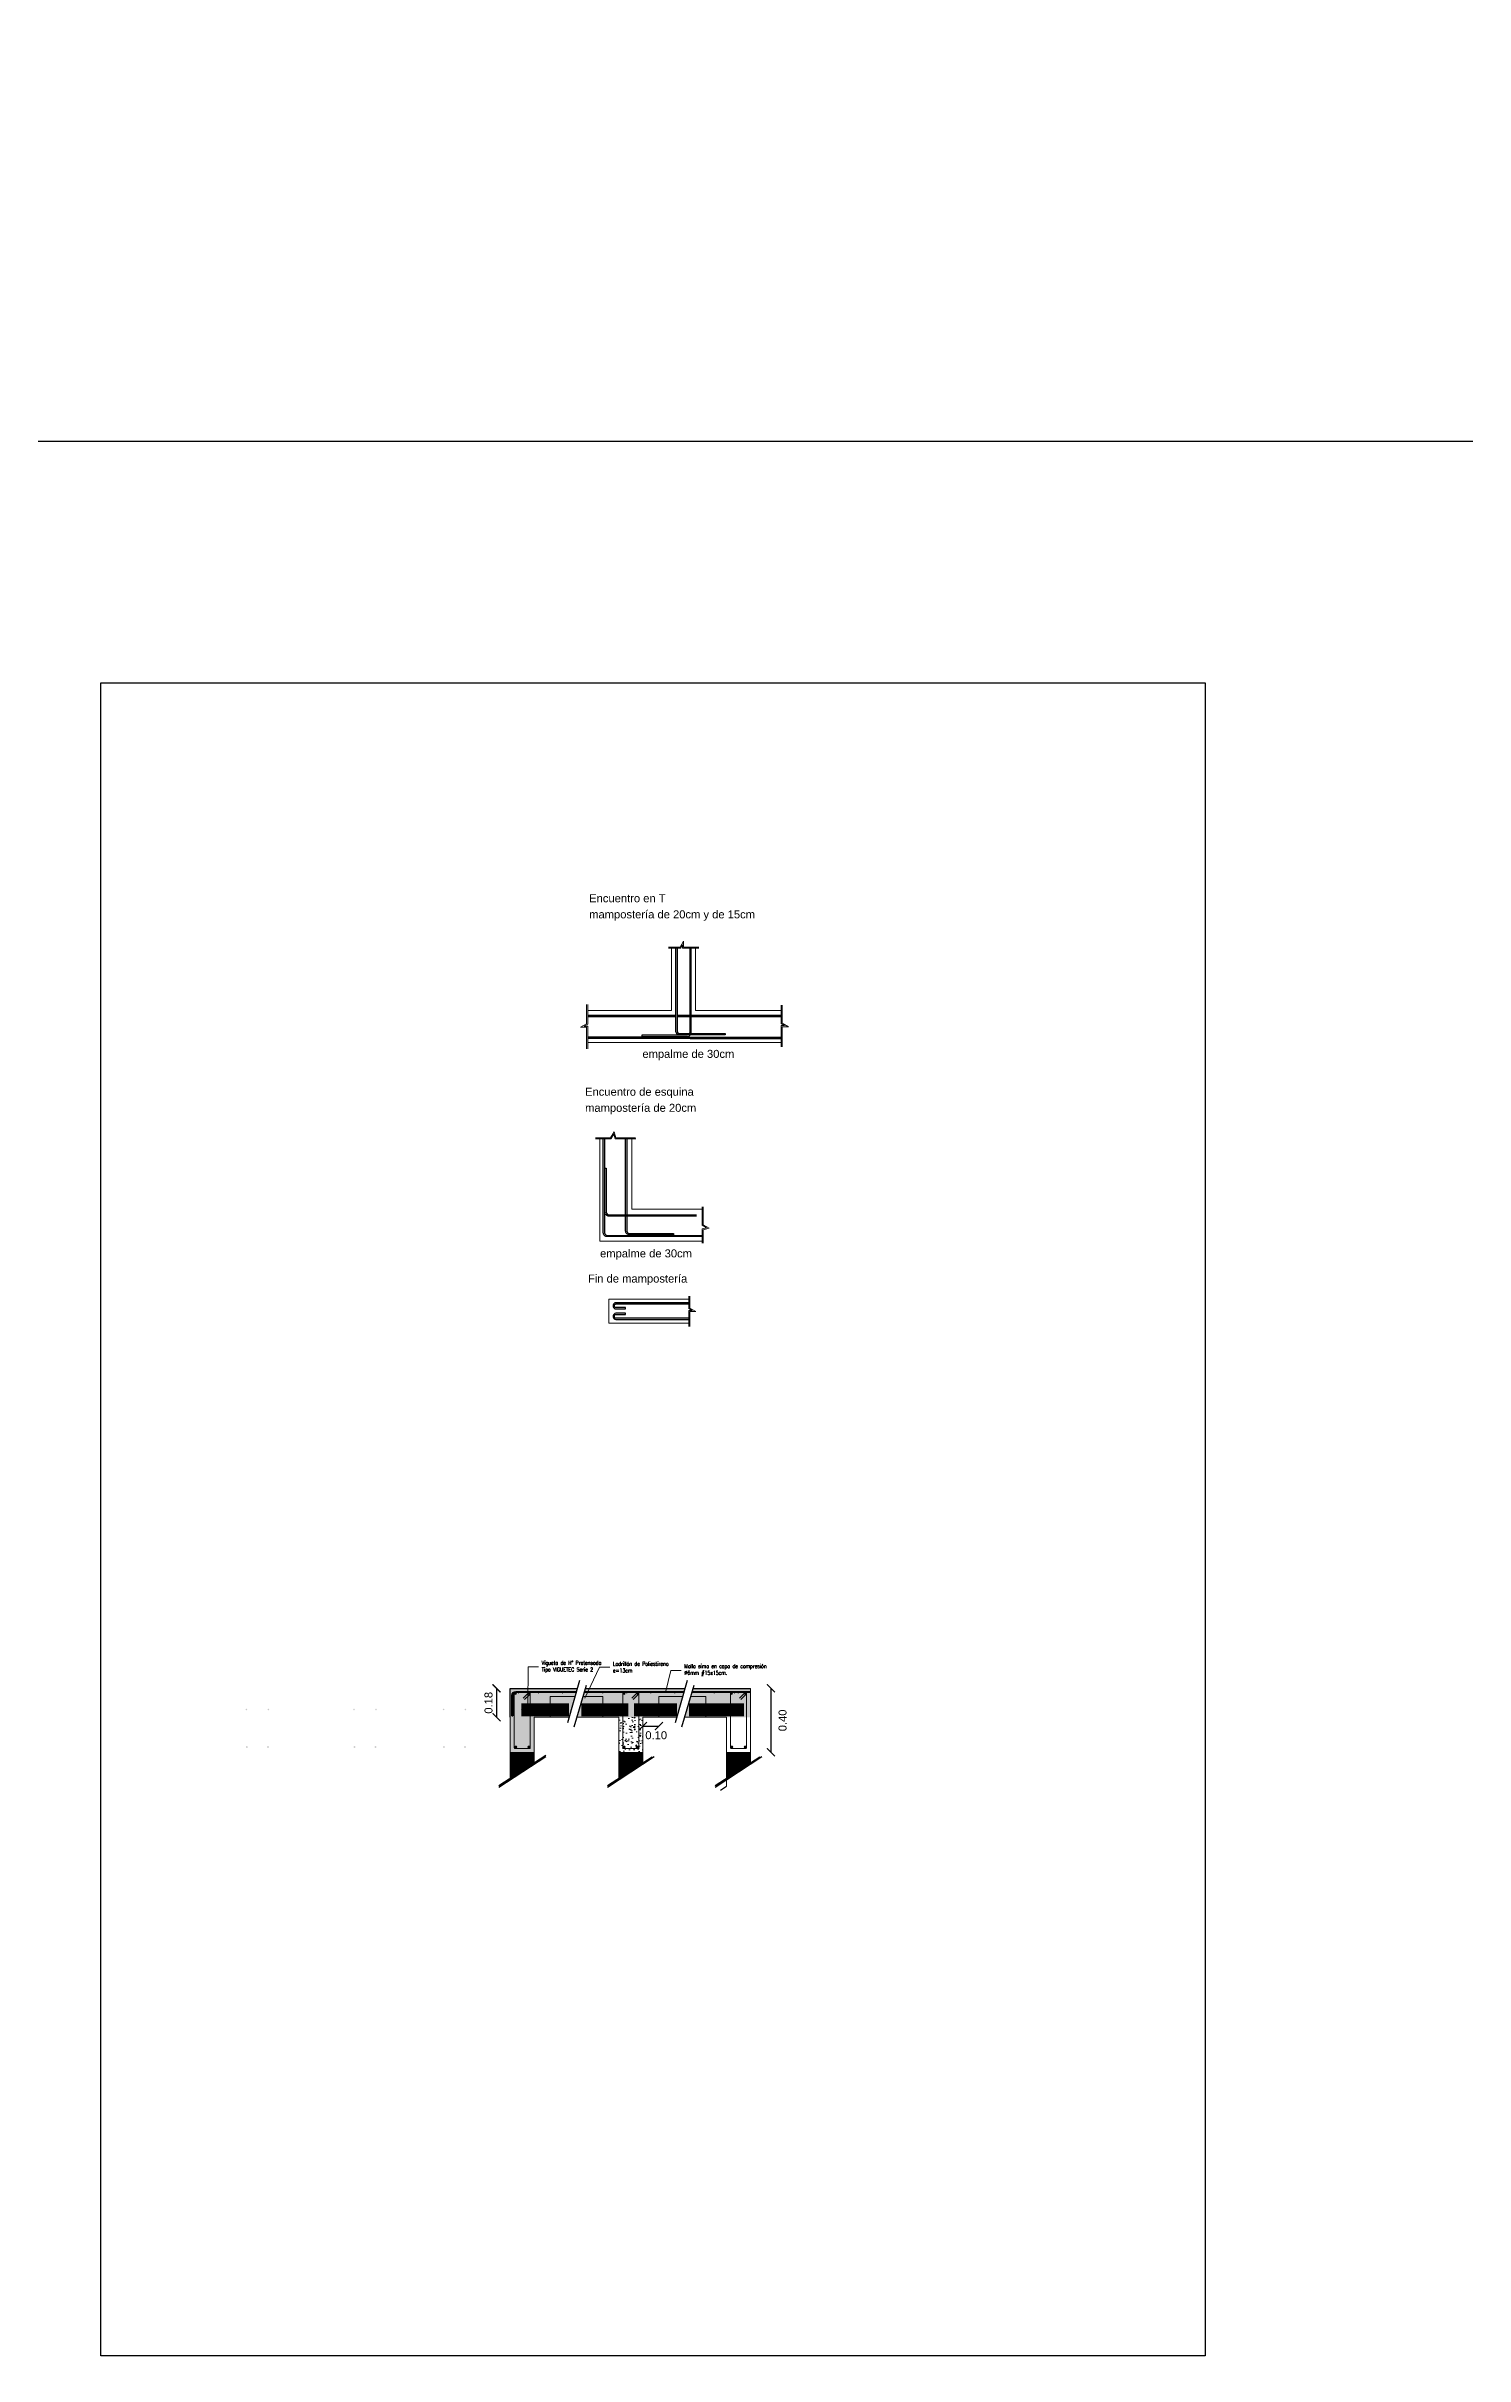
# Model space of a CAD drawing. Header units: millimetres. Extents: x 141 to 456, y -20 to 129.
# Drawn here: x 336.34 to 345.21, y -6.7 to 7.73 of the extents above; entities that cross this region are included whole.
import ezdxf
from ezdxf import colors
from ezdxf.entities.mleader import LeaderData, LeaderLine
from ezdxf.math import Vec2, Vec3

# ---------------------------------------------------------------- set-up
doc = ezdxf.new("R2010")
doc.units = ezdxf.units.MM
doc.header["$LTSCALE"] = 0.1
doc.header["$MEASUREMENT"] = 0
doc.header["$PDMODE"] = 3
doc.header["$PDSIZE"] = 0.1
doc.layers.get('DEFPOINTS').update_dxf_attribs({"color": 1})
for name, color, linetype, lineweight in [('ARM_LONGITUDINAL_Ø10', 10, 'Continuous', 9), ('ARM_LONGITUDINAL_Ø12', 10, 'Continuous', 9), ('ARM_TRANSVERSAL_Ø6', 10, 'Continuous', 9), ('CONT_MURO', 3, 'Continuous', 0), ('referencias', 1, 'Continuous', 5), ('SOMBRA', 1, 'Continuous', 0), ('VIG_CARAS', 4, 'Continuous', 9)]:
    doc.layers.add(name, color=color, linetype=linetype, lineweight=lineweight)
for name, color, linetype in [('armadura', 10, 'Continuous'), ('CONTORNO VIGA', 4, 'Continuous'), ('Cotas', 1, 'Continuous'), ('EJES', 6, 'Continuous'), ('ESTRUCTURAS', 3, 'Continuous'), ('LOSA', 2, 'Continuous')]:
    doc.layers.add(name, color=color, linetype=linetype)
doc.styles.add('Arial20', font='arial.ttf', dxfattribs={"height": 0.2})
doc.styles.add('Arial30', font='arial.ttf', dxfattribs={"width": 0.8, "height": 0.3})
doc.styles.add('COTAS', font='ROMANS.shx', dxfattribs={"width": 0.7})
doc.styles.get("Standard").update_dxf_attribs({"font": 'arial.ttf'})
doc.dimstyles.new('COTA-1-100', dxfattribs={"dimtxt": 0.2, "dimasz": 0.12, "dimexe": 0.012, "dimexo": 0.15, "dimgap": 0.025, "dimtad": 1, "dimzin": 0, "dimdsep": 46, "dimtxsty": 'Arial20', "dimblk1": 'ARCHTICK', "dimblk2": 'ARCHTICK', "dimsah": 1, "dimcen": 0.09, "dimclrd": 256, "dimclre": 256, "dimclrt": 256, "dimazin": 0, "dimtfac": 1, "dimtofl": 0, "dimtmove": 2, "dimatfit": 3, "dimldrblk": 'ARCHTICK', "dimfxl": 1, "dimtolj": 1, "dimtzin": 0, "dimarcsym": 0})

# ---------------------------------------------------------------- blocks, each defined once
blk = doc.blocks.new('1')
at = {"layer": 'ARM_TRANSVERSAL_Ø6'}
for p, q in [((436.284, 23.781), (436.281, 23.769)), ((436.281, 23.769), (436.281, 22.083)), ((436.291, 23.791), (436.284, 23.781)), ((436.301, 23.798), (436.291, 23.791)), ((436.313, 23.801), (436.301, 23.798)), ((436.745, 23.801), (436.313, 23.801)), ((436.727, 23.791), (436.557, 23.621)), ((436.602, 23.576), (436.772, 23.746)), ((436.732, 23.795), (436.727, 23.791)), ((436.737, 23.798), (436.732, 23.795)), ((436.743, 23.8), (436.737, 23.798)), ((436.749, 23.801), (436.743, 23.8)), ((436.756, 23.8), (436.749, 23.801)), ((436.756, 23.8), (436.749, 23.801)), ((436.762, 23.798), (436.756, 23.8)), ((436.762, 23.798), (436.756, 23.8)), ((436.767, 23.795), (436.762, 23.798)), ((436.767, 23.795), (436.762, 23.798)), ((436.772, 23.791), (436.767, 23.795)), ((436.772, 23.791), (436.767, 23.795)), ((436.776, 23.786), (436.772, 23.791)), ((436.776, 23.786), (436.772, 23.791)), ((436.772, 23.746), (436.776, 23.751)), ((436.779, 23.781), (436.776, 23.786)), ((436.779, 23.781), (436.776, 23.786)), ((436.776, 23.751), (436.779, 23.756)), ((436.781, 23.775), (436.779, 23.781)), ((436.781, 23.775), (436.779, 23.781)), ((436.779, 23.756), (436.781, 23.762)), ((436.781, 23.769), (436.781, 23.775)), ((436.781, 23.762), (436.781, 23.769)), ((436.781, 22.083), (436.781, 23.769)), ((436.281, 22.083), (436.284, 22.07)), ((436.284, 22.07), (436.291, 22.06)), ((436.291, 22.06), (436.301, 22.053)), ((436.301, 22.053), (436.313, 22.051)), ((436.313, 22.051), (436.749, 22.051)), ((436.749, 22.051), (436.762, 22.053)), ((436.762, 22.053), (436.772, 22.06)), ((436.772, 22.06), (436.779, 22.07)), ((436.779, 22.07), (436.781, 22.083))]:
    blk.add_line(p, q, dxfattribs=at)
blk = doc.blocks.new('_None')
blk = doc.blocks.new('_ARCHTICK')
at = {"color": 0, "linetype": 'ByBlock', "const_width": 0.15}
blk.add_lwpolyline([(-0.5, -0.5), (0.5, 0.5)], dxfattribs=at)
blk = doc.blocks.new('*D272')
at = {"layer": 'Cotas', "lineweight": -2, "transparency": 16777216}
blk.add_line((340.073, -2.765), (340.173, -2.765), dxfattribs=at)
at = {"layer": 'DEFPOINTS', "color": 0, "transparency": 16777216}
for p in [(340.073, -2.709), (340.173, -2.709), (340.173, -2.765)]:
    blk.add_point(p, dxfattribs=at)
at = {"layer": 'Cotas', "lineweight": -2, "transparency": 16777216, "xscale": 0.05, "yscale": 0.05, "zscale": 0.05, "rotation": 180}
blk.add_blockref('_ARCHTICK', (340.073, -2.765), dxfattribs=at)
at = {"layer": 'Cotas', "lineweight": -2, "transparency": 16777216, "xscale": 0.05, "yscale": 0.05, "zscale": 0.05}
blk.add_blockref('_ARCHTICK', (340.173, -2.765), dxfattribs=at)
at = {"layer": 'Cotas', "color": 2, "transparency": 16777216, "insert": (340.156, -2.822), "char_height": 0.05, "attachment_point": 5}
blk.add_mtext('\\A1;0.10', dxfattribs=at)
blk = doc.blocks.new('*D273')
at = {"layer": 'Cotas', "lineweight": -2, "transparency": 16777216}
blk.add_line((339.158, -2.529), (339.158, -2.709), dxfattribs=at)
at = {"layer": 'DEFPOINTS', "color": 0, "transparency": 16777216}
for p in [(339.244, -2.529), (339.158, -2.709), (339.244, -2.709)]:
    blk.add_point(p, dxfattribs=at)
at = {"layer": 'Cotas', "lineweight": -2, "transparency": 16777216, "xscale": 0.05, "yscale": 0.05, "zscale": 0.05}
for p, rotation in [((339.158, -2.529), 90), ((339.158, -2.709), 270)]:
    blk.add_blockref('_ARCHTICK', p, dxfattribs=dict(at, rotation=rotation))
at = {"layer": 'Cotas', "color": 2, "transparency": 16777216, "insert": (339.108, -2.619), "char_height": 0.05, "attachment_point": 5, "rotation": 90}
blk.add_mtext('\\A1;0.18', dxfattribs=at)
blk = doc.blocks.new('*D365')
at = {"layer": 'Cotas', "lineweight": -2, "transparency": 16777216}
blk.add_line((340.873, -2.529), (340.873, -2.929), dxfattribs=at)
at = {"layer": 'DEFPOINTS', "color": 0, "transparency": 16777216}
for p in [(340.745, -2.529), (340.745, -2.929), (340.873, -2.929)]:
    blk.add_point(p, dxfattribs=at)
at = {"layer": 'Cotas', "lineweight": -2, "transparency": 16777216, "xscale": 0.05, "yscale": 0.05, "zscale": 0.05}
for p, rotation in [((340.873, -2.529), 90), ((340.873, -2.929), 270)]:
    blk.add_blockref('_ARCHTICK', p, dxfattribs=dict(at, rotation=rotation))
at = {"layer": 'Cotas', "color": 2, "transparency": 16777216, "insert": (340.946, -2.729), "char_height": 0.05, "attachment_point": 5, "rotation": 90}
blk.add_mtext('\\A1;0.40', dxfattribs=at)

msp = doc.modelspace()

# ---------------------------------------------------------------- hatches: boundary and pattern name
at = {"layer": 'armadura'}
for points in [[(339.2702, -2.5615, 1), (339.2822, -2.5615, 1)], [(339.297, -2.5585, -1), (339.291, -2.5585, -1)], [(339.3687, -2.5609, 0.2991885), (339.3651, -2.5554), (339.3604, -2.5554, 0.2991885), (339.3567, -2.5609, 1)], [(339.4233, -2.5585, -1), (339.4173, -2.5585, -1)], [(339.5733, -2.5585, -1), (339.5673, -2.5585, -1)], [(339.8255, -2.5585, -1), (339.8195, -2.5585, -1)], [(339.9487, -2.5615, 1), (339.9607, -2.5615, 1)], [(339.9755, -2.5585, -1), (339.9695, -2.5585, -1)], [(340.0472, -2.5609, 0.2991885), (340.0436, -2.5554), (340.0389, -2.5554, 0.2991885), (340.0352, -2.5609, 1)], [(340.1255, -2.5585, -1), (340.1195, -2.5585, -1)], [(340.2755, -2.5585, -1), (340.2695, -2.5585, -1)], [(340.5208, -2.5585, -1), (340.5148, -2.5585, -1)], [(340.6215, -2.5615, 1), (340.6335, -2.5615, 1)], [(340.6483, -2.5585, -1), (340.6423, -2.5585, -1)], [(340.6708, -2.5585, -1), (340.6648, -2.5585, -1)], [(340.7201, -2.5609, 0.2991885), (340.7164, -2.5554), (340.7117, -2.5554, 0.2991885), (340.7081, -2.5609, 1)], [(339.2721, -2.8953, 1), (339.2841, -2.8953, 1)], [(339.3542, -2.8953, 1), (339.3662, -2.8953, 1)], [(339.9506, -2.8953, 1), (339.9626, -2.8953, 1)], [(340.0327, -2.8953, 1), (340.0447, -2.8953, 1)], [(340.6234, -2.8953, 1), (340.6354, -2.8953, 1)], [(340.7055, -2.8953, 1), (340.7175, -2.8953, 1)]]:
    msp.add_hatch(color=256, dxfattribs=at).paths.add_polyline_path(points)
at = {"layer": 'SOMBRA'}
h = msp.add_hatch(dxfattribs=at)
h.set_pattern_fill('AR-CONC', color=256, scale=0.0004)
h.set_pattern_definition([(50, (301.635775, -18.80687), (0.07287387, -0.00637563), [0.00762, -0.08382]), (355, (301.635775, -18.80687), (-0.01409737, 0.07642274), [0.006096, -0.06705623]), (100.45144, (301.64185, -18.8074), (0.0587765, 0.0700471), [0.006476, -0.0712361]), (46.1842, (301.635775, -18.78655), (0.10843162, -0.01681693), [0.01143, -0.12573]), (96.63556, (301.64481, -18.78795), (0.09496165, 0.09897045), [0.009714, -0.10685424]), (351.18415, (301.63578, -18.78655), (0.09496165, 0.09897045), [0.009144, -0.1005839]), (21, (301.645935, -18.79163), (0.06064576, -0.04090608), [0.00762, -0.08382]), (326, (301.645935, -18.79163), (0.02472081, 0.07367519), [0.006096, -0.067056]), (71.45144, (301.65099, -18.79504), (0.08536657, 0.03276911), [0.006476, -0.07123598]), (37.5, (301.635775, -18.80687), (0.001235441, 0.033822016), [0, -0.0662432, 0, -0.068072, 0, -0.06731]), (7.5, (301.635775, -18.80687), (0.026727865, 0.04007223), [0, -0.0388112, 0, -0.0647192, 0, -0.025654]), (327.5, (301.61312, -18.80687), (0.054236238, -0.002291498), [0, -0.0254, 0, -0.079248, 0, -0.105156]), (317.5, (301.60296, -18.80687), (0.05925167, 0.010170596), [0, -0.03302, 0, -0.0526288, 0, -0.074676])])
h.paths.add_polyline_path([(339.6638, -2.529), (339.2441, -2.5294), (339.2441, -2.9294), (339.3941, -2.9294), (339.3941, -2.7094), (339.6125, -2.709)])
edge = h.paths.add_edge_path()
edge.add_arc((337.5948, -2.6609), 0.005, 0, 360)
edge = h.paths.add_edge_path()
edge.add_arc((337.732, -2.6609), 0.005, 0, 360)
edge = h.paths.add_edge_path()
edge.add_arc((337.5973, -2.8953), 0.006, 0, 360)
edge = h.paths.add_edge_path()
edge.add_arc((337.7294, -2.8953), 0.006, 0, 360)
h = msp.add_hatch(dxfattribs=at)
h.set_pattern_fill('AR-CONC', color=256, scale=0.0004)
h.set_pattern_definition([(50, (302.308257, -18.80687), (0.07287387, -0.00637563), [0.00762, -0.08382]), (355, (302.30826, -18.80687), (-0.01409737, 0.07642274), [0.006096, -0.06705623]), (100.45144, (302.31433, -18.8074), (0.0587765, 0.0700471), [0.006476, -0.0712361]), (46.1842, (302.30826, -18.78655), (0.10843162, -0.01681693), [0.01143, -0.12573]), (96.63556, (302.31729, -18.78795), (0.09496165, 0.09897045), [0.009714, -0.10685424]), (351.18415, (302.30826, -18.78655), (0.09496165, 0.09897045), [0.009144, -0.1005839]), (21, (302.318417, -18.79163), (0.06064576, -0.04090608), [0.00762, -0.08382]), (326, (302.31842, -18.79163), (0.02472081, 0.07367519), [0.006096, -0.067056]), (71.45144, (302.32347, -18.79504), (0.08536657, 0.03276911), [0.006476, -0.07123598]), (37.5, (302.308257, -18.80687), (0.001235441, 0.033822016), [0, -0.0662432, 0, -0.068072, 0, -0.06731]), (7.5, (302.308257, -18.80687), (0.026727865, 0.04007223), [0, -0.0388112, 0, -0.0647192, 0, -0.025654]), (327.5, (302.2856, -18.80687), (0.054236238, -0.002291498), [0, -0.0254, 0, -0.079248, 0, -0.105156]), (317.5, (302.27544, -18.80687), (0.05925167, 0.010170596), [0, -0.03302, 0, -0.0526288, 0, -0.074676])])
h.paths.add_polyline_path([(340.3363, -2.529), (339.713, -2.5298), (339.6617, -2.7098), (340.285, -2.709)])
edge = h.paths.add_edge_path()
edge.add_arc((338.2672, -2.6609), 0.005, 0, 360)
edge = h.paths.add_edge_path()
edge.add_arc((338.4044, -2.6609), 0.005, 0, 360)
edge = h.paths.add_edge_path()
edge.add_arc((338.2698, -2.8953), 0.006, 0, 360)
edge = h.paths.add_edge_path()
edge.add_arc((338.4019, -2.8953), 0.006, 0, 360)
h = msp.add_hatch(dxfattribs=at)
h.set_pattern_fill('AR-CONC', color=256, scale=0.0004)
h.set_pattern_definition([(50, (302.86754, -18.80687), (0.07287387, -0.00637563), [0.00762, -0.08382]), (355, (302.86754, -18.80687), (-0.01409737, 0.07642274), [0.006096, -0.06705623]), (100.45144, (302.87361, -18.8074), (0.0587765, 0.0700471), [0.006476, -0.0712361]), (46.1842, (302.86754, -18.78655), (0.10843162, -0.01681693), [0.01143, -0.12573]), (96.63556, (302.87658, -18.78795), (0.09496165, 0.09897045), [0.009714, -0.10685424]), (351.18415, (302.86754, -18.78655), (0.09496165, 0.09897045), [0.009144, -0.1005839]), (21, (302.8777, -18.79163), (0.06064576, -0.04090608), [0.00762, -0.08382]), (326, (302.8777, -18.79163), (0.02472081, 0.07367519), [0.006096, -0.067056]), (71.45144, (302.88275, -18.79504), (0.08536657, 0.03276911), [0.006476, -0.07123598]), (37.5, (302.86754, -18.80687), (0.001235441, 0.033822016), [0, -0.0662432, 0, -0.068072, 0, -0.06731]), (7.5, (302.86754, -18.80687), (0.026727865, 0.04007223), [0, -0.0388112, 0, -0.0647192, 0, -0.025654]), (327.5, (302.844883, -18.80687), (0.054236238, -0.002291498), [0, -0.0254, 0, -0.079248, 0, -0.105156]), (317.5, (302.834723, -18.80687), (0.05925167, 0.010170596), [0, -0.03302, 0, -0.0526288, 0, -0.074676])])
h.paths.add_polyline_path([(340.7455, -2.5294), (340.3855, -2.5298), (340.3342, -2.7098), (340.7455, -2.7094)])
edge = h.paths.add_edge_path()
edge.add_arc((338.8265, -2.6609), 0.005, 0, 360)
edge = h.paths.add_edge_path()
edge.add_arc((338.9637, -2.6609), 0.005, 0, 360)
edge = h.paths.add_edge_path()
edge.add_arc((338.8291, -2.8953), 0.006, 0, 360)
edge = h.paths.add_edge_path()
edge.add_arc((338.9611, -2.8953), 0.006, 0, 360)
at = {"layer": 'SOMBRA', "true_color": 0xc7c8ca}
h = msp.add_hatch(color=9, dxfattribs=at)
h.dxf.hatch_style = 1
h.paths.add_polyline_path([(339.6494, -2.5794), (339.4941, -2.5794), (339.4941, -2.7094), (339.6124, -2.7094)])
h.paths.add_polyline_path([(339.8226, -2.5794), (339.6992, -2.5794), (339.6615, -2.7097), (339.8226, -2.7094)])
h.paths.add_polyline_path([(340.3219, -2.5794), (340.1726, -2.5794), (340.1726, -2.7094), (340.2849, -2.7094)])
h.paths.add_polyline_path([(340.4655, -2.5794), (340.3717, -2.5794), (340.3335, -2.7094), (340.4655, -2.7094)])
at = {"layer": 'SOMBRA'}
h = msp.add_hatch(dxfattribs=at)
h.set_pattern_fill('AR-CONC', color=256, scale=0.0004)
h.set_pattern_definition([(50, (303.97006, -18.80687), (0.07287387, -0.00637563), [0.00762, -0.08382]), (355, (303.97006, -18.80687), (-0.01409737, 0.07642274), [0.006096, -0.06705623]), (100.45144, (303.97613, -18.8074), (0.0587765, 0.0700471), [0.006476, -0.0712361]), (46.1842, (303.97006, -18.78655), (0.10843162, -0.01681693), [0.01143, -0.12573]), (96.63556, (303.97909, -18.78795), (0.09496165, 0.09897045), [0.009714, -0.10685424]), (351.18415, (303.97006, -18.78655), (0.09496165, 0.09897045), [0.009144, -0.1005839]), (21, (303.98022, -18.79163), (0.06064576, -0.04090608), [0.00762, -0.08382]), (326, (303.98022, -18.79163), (0.02472081, 0.07367519), [0.006096, -0.067056]), (71.45144, (303.98527, -18.79504), (0.08536657, 0.03276911), [0.006476, -0.07123598]), (37.5, (303.970058, -18.80687), (0.001235441, 0.033822016), [0, -0.0662432, 0, -0.068072, 0, -0.06731]), (7.5, (303.970058, -18.80687), (0.026727865, 0.04007223), [0, -0.0388112, 0, -0.0647192, 0, -0.025654]), (327.5, (303.9474, -18.80687), (0.054236238, -0.002291498), [0, -0.0254, 0, -0.079248, 0, -0.105156]), (317.5, (303.93724, -18.80687), (0.05925167, 0.010170596), [0, -0.03302, 0, -0.0526288, 0, -0.074676])])
h.paths.add_polyline_path([(340.0726, -2.7094), (339.9226, -2.7094), (339.9226, -2.9294), (340.0726, -2.9294)])
edge = h.paths.add_edge_path()
edge.add_arc((339.9291, -2.6609), 0.005, 0, 360)
edge = h.paths.add_edge_path()
edge.add_arc((340.0662, -2.6609), 0.005, 0, 360)
edge = h.paths.add_edge_path(flags=16)
edge.add_arc((339.9316, -2.8953), 0.006, 0, 360)
edge = h.paths.add_edge_path(flags=16)
edge.add_arc((340.0637, -2.8953), 0.006, 0, 360)
at = {"layer": 'SOMBRA', "true_color": 0xf8991e, "transparency": 33554559}
h = msp.add_hatch(color=30, dxfattribs=at)
h.dxf.hatch_style = 1
h.paths.add_polyline_path([(339.3941, -2.9294), (339.2441, -2.9294), (339.2441, -3.0906), (339.3941, -2.993)])
h = msp.add_hatch(color=30, dxfattribs=at)
h.dxf.hatch_style = 1
h.paths.add_polyline_path([(340.0726, -2.9294), (339.9226, -2.9294), (339.9226, -3.0906), (340.0726, -2.993)])
h = msp.add_hatch(color=30, dxfattribs=at)
h.dxf.hatch_style = 1
h.paths.add_polyline_path([(340.7455, -2.9294), (340.5955, -2.9294), (340.5955, -3.0906), (340.7455, -2.993)])

# ---------------------------------------------------------------- linework, layer by layer
msp.add_line((339.3126, -2.6627), (339.3126, -2.6627))
msp.add_lwpolyline([(336.6842, 3.7541), (343.5864, 3.7541), (343.5864, -6.6998), (336.6842, -6.6998)], close=True)
at = {"lineweight": 0}
for points in [[(340.2324, 2.1032), (340.3057, 2.1032), (340.3274, 2.1415), (340.3274, 2.1032), (340.4216, 2.1032)], [(340.2324, 2.0966), (340.3085, 2.0966), (340.3204, 2.1177), (340.3204, 2.0966), (340.4216, 2.0966)], [(339.721, 1.7449), (339.721, 1.6248), (339.6828, 1.6031), (339.721, 1.6031), (339.721, 1.4681)], [(339.7276, 1.7449), (339.7276, 1.622), (339.7066, 1.6101), (339.7276, 1.6101), (339.7276, 1.4677)], [(340.9376, 1.74), (340.9376, 1.6244), (340.9586, 1.6125), (340.9376, 1.6125), (340.9376, 1.4804)], [(340.9442, 1.7395), (340.9442, 1.6272), (340.9824, 1.6055), (340.9442, 1.6055), (340.9442, 1.481)], [(339.7768, 0.9051), (339.8745, 0.9051), (339.8912, 0.9344), (339.8985, 0.9051), (340.0285, 0.9051)], [(340.0266, 0.9117), (339.9026, 0.9117), (339.8934, 0.95), (339.8706, 0.9117), (339.7774, 0.9117)], [(340.4432, 0.481), (340.4432, 0.3655), (340.4713, 0.3482), (340.4432, 0.3418), (340.4432, 0.2523)], [(340.4498, 0.4803), (340.4498, 0.3682), (340.488, 0.3466), (340.4498, 0.3363), (340.4498, 0.2523)], [(340.3595, -0.0788), (340.3595, -0.1549), (340.3805, -0.1668), (340.3595, -0.1668), (340.3595, -0.2681)], [(340.3661, -0.0788), (340.3661, -0.1522), (340.4043, -0.1738), (340.3661, -0.1738), (340.3661, -0.2681)]]:
    msp.add_lwpolyline(points, dxfattribs=at)
at = {"color": 1, "linetype": 'Continuous'}
for points in [[(339.6033, -2.7413), (339.6787, -2.4767)], [(339.6437, -2.7683), (339.7198, -2.5096)], [(340.2758, -2.7413), (340.3512, -2.4767)], [(340.3162, -2.7683), (340.3923, -2.5096)], [(339.1729, -3.1369), (339.4654, -2.9467)], [(339.1729, -3.1453), (339.4654, -2.9551)], [(339.8514, -3.1453), (340.1439, -2.9551)], [(339.8514, -3.1369), (340.1301, -2.9557)], [(340.5242, -3.1453), (340.8167, -2.9551)], [(340.5242, -3.1369), (340.8029, -2.9557)], [(340.5573, -3.1642), (340.5955, -3.1393)]]:
    msp.add_lwpolyline(points, dxfattribs=at)
at = {"layer": 'ARM_LONGITUDINAL_Ø10'}
for centre in [(339.2762, -2.5615), (339.3627, -2.5609), (339.9547, -2.5615), (340.0412, -2.5609), (340.6275, -2.5615), (340.7141, -2.5609)]:
    msp.add_circle(centre, 0.006, dxfattribs=at)
at = {"layer": 'ARM_LONGITUDINAL_Ø12'}
for centre in [(339.2781, -2.8953), (339.3602, -2.8953), (339.9566, -2.8953), (340.0387, -2.8953), (340.6294, -2.8953), (340.7115, -2.8953)]:
    msp.add_circle(centre, 0.006, dxfattribs=at)
at = {"layer": 'ARM_TRANSVERSAL_Ø6'}
for p, q in [((339.3941, -2.6608), (339.394, -2.6596)), ((340.0726, -2.6608), (340.0725, -2.6596)), ((340.7455, -2.6608), (340.7453, -2.6596))]:
    msp.add_line(p, q, dxfattribs=at)
at = {"layer": 'armadura'}
for p, q in [((339.7276, 1.6774), (340.2782, 1.6774)), ((339.7276, 1.6694), (340.2782, 1.6694)), ((340.2862, 1.6774), (340.366, 1.6774)), ((340.2862, 1.6694), (340.366, 1.6694)), ((340.374, 1.6774), (340.9376, 1.6774)), ((340.374, 1.6694), (340.9376, 1.6694)), ((340.2726, 1.54), (339.7276, 1.54)), ((340.3691, 1.532), (339.7276, 1.532)), ((340.2726, 1.54), (340.9376, 1.54)), ((340.3691, 1.532), (340.9376, 1.532)), ((339.2543, -2.6998), (339.2603, -2.6998))]:
    msp.add_line(p, q, dxfattribs=at)
for points in [[(340.366, 2.0966), (340.366, 1.569, -0.4142136), (340.35, 1.553), (340.066, 1.553), (340.066, 1.545), (340.35, 1.545, 0.4142136), (340.374, 1.569), (340.374, 2.0966)], [(340.2862, 2.0966), (340.2862, 1.5791, 0.4142136), (340.3022, 1.5631), (340.5862, 1.5631), (340.5862, 1.5551), (340.3022, 1.5551, -0.4142136), (340.2782, 1.5791), (340.2782, 2.0966)], [(340.4432, 0.2939), (339.8494, 0.2939, -0.4142136), (339.8254, 0.3179), (339.8254, 0.9051)], [(339.8334, 0.9051), (339.8334, 0.3179, 0.4142136), (339.8494, 0.3019), (340.4432, 0.3019)], [(339.973, 0.9051), (339.973, 0.329, 0.4142136), (339.989, 0.313), (340.265, 0.313), (340.265, 0.305), (339.989, 0.305, -0.4142136), (339.965, 0.329), (339.965, 0.9051)], [(340.4081, 0.4224), (339.8599, 0.4224, -0.4142136), (339.8359, 0.4464), (339.8359, 0.7224), (339.8439, 0.7224), (339.8439, 0.4464, 0.4142136), (339.8599, 0.4304), (340.4081, 0.4304)], [(340.3595, -0.1187), (339.9037, -0.1187, 0.4142136), (339.8877, -0.1347), (339.8877, -0.1418, 0.4142136), (339.9037, -0.1578), (339.964, -0.1578), (339.964, -0.1498), (339.9037, -0.1498, -0.4142136), (339.8957, -0.1418), (339.8957, -0.1347, -0.4142136), (339.9037, -0.1267), (340.3595, -0.1267)], [(340.3595, -0.2159), (339.9037, -0.2159, -0.4142136), (339.8957, -0.2079), (339.8957, -0.2008, -0.4142136), (339.9037, -0.1928), (339.964, -0.1928), (339.964, -0.1848), (339.9037, -0.1848, 0.4142136), (339.8877, -0.2008), (339.8877, -0.2079, 0.4142136), (339.9037, -0.2239), (340.3595, -0.2239)], [(339.2543, -2.6998), (339.2543, -2.571, -0.4382737), (339.2778, -2.5494), (339.658, -2.5494)], [(339.6563, -2.5554), (339.2758, -2.5554, 0.4142136), (339.2603, -2.5709), (339.2603, -2.6998)]]:
    msp.add_lwpolyline(points, format="xyb", dxfattribs=at)
for points in [[(340.3288, -2.5554), (339.7063, -2.5554)], [(339.7081, -2.5494), (340.3305, -2.5494)], [(340.7455, -2.5554), (340.3788, -2.5554)], [(340.3805, -2.5494), (340.7455, -2.5494)]]:
    msp.add_lwpolyline(points, dxfattribs=at)
at = {"layer": 'CONT_MURO'}
for p, q in [((340.2526, 1.7069), (340.2526, 2.0966)), ((340.4026, 1.7069), (340.4026, 2.0966)), ((339.7276, 1.7069), (340.2526, 1.7069)), ((340.4026, 1.7069), (340.9376, 1.7069)), ((339.7276, 1.5069), (340.9376, 1.5069)), ((339.8036, 0.2655), (339.8036, 0.9051)), ((340.0035, 0.4654), (340.0035, 0.9051)), ((340.0035, 0.4654), (340.4432, 0.4654)), ((339.8036, 0.2655), (340.4408, 0.2655)), ((339.8595, -0.2467), (339.8595, -0.0967)), ((339.8595, -0.0967), (340.3595, -0.0967)), ((339.8595, -0.2467), (340.3595, -0.2467)), ((339.4941, -2.7094), (339.4941, -2.5794)), ((339.4941, -2.5794), (339.6494, -2.5794)), ((339.6992, -2.5794), (339.8226, -2.5794)), ((339.8226, -2.7094), (339.8226, -2.5794)), ((340.1726, -2.7094), (340.1726, -2.5794)), ((340.1726, -2.5794), (340.3219, -2.5794)), ((340.3717, -2.5794), (340.4655, -2.5794)), ((340.4655, -2.7094), (340.4655, -2.5794)), ((339.2441, -3.0906), (339.2441, -2.7094)), ((339.3941, -2.7094), (339.3941, -2.993)), ((339.9226, -3.0906), (339.9226, -2.9294)), ((340.0726, -2.9294), (340.0726, -2.993)), ((340.5955, -3.0906), (340.5955, -2.9294)), ((340.7455, -2.9294), (340.7455, -2.993))]:
    msp.add_line(p, q, dxfattribs=at)
msp.add_lwpolyline([(340.5955, -3.1393), (340.5955, -2.7094)], dxfattribs=at)
at = {"layer": 'CONTORNO VIGA'}
for p, q in [((339.2441, -2.7094), (339.2441, -2.5294)), ((339.2441, -2.5294), (339.6637, -2.5294)), ((339.7139, -2.5294), (340.3362, -2.5294)), ((340.3864, -2.5294), (340.7455, -2.5294))]:
    msp.add_line(p, q, dxfattribs=at)
at = {"layer": 'EJES'}
msp.add_lwpolyline([(322.2922, 30.9815), (356.4256, 30.9815), (356.4256, 5.2633), (322.2922, 5.2633)], close=True, dxfattribs=at)
at = {"layer": 'LOSA', "color": 116, "true_color": 0x136734, "transparency": 33554559, "const_width": 0.08}
for points in [[(339.3126, -2.6627), (339.6112, -2.6627)], [(339.6871, -2.6627), (339.9816, -2.6627)], [(340.017, -2.6627), (340.286, -2.6627)], [(340.3604, -2.6627), (340.7054, -2.6627)]]:
    msp.add_lwpolyline(points, dxfattribs=at)
at = {"layer": 'VIG_CARAS'}
for p, q in [((340.7455, -2.5294), (340.7455, -2.9294)), ((339.2441, -2.9294), (339.2441, -2.7094)), ((339.3941, -2.7094), (339.6124, -2.7094)), ((339.3941, -2.7094), (339.3941, -2.9294)), ((339.661, -2.7094), (339.9226, -2.7094)), ((339.9226, -2.9294), (339.9226, -2.7094)), ((340.0726, -2.7094), (340.0726, -2.9294)), ((340.0726, -2.7094), (340.2849, -2.7094)), ((340.3335, -2.7094), (340.5955, -2.7094)), ((340.5955, -2.9294), (340.5955, -2.7094)), ((339.3941, -2.9294), (339.2441, -2.9294)), ((340.0726, -2.9294), (339.9226, -2.9294)), ((340.7455, -2.9294), (340.5955, -2.9294))]:
    msp.add_line(p, q, dxfattribs=at)

# ---------------------------------------------------------------- block references
at = {"xscale": 0.2, "yscale": 0.2, "zscale": 0.2}
for p in [(252.0129, -7.3145), (252.6914, -7.3145), (253.3642, -7.3145)]:
    msp.add_blockref('1', p, dxfattribs=at)

# ---------------------------------------------------------------- texts
at = {"layer": 'ESTRUCTURAS', "style": 'Arial30'}
for s, p in [('mampostería de 20cm y de 15cm', (339.7371, 2.2831)), ('Encuentro en T', (339.7371, 2.3836)), ('empalme de 30cm', (340.0696, 1.4112)), ('Encuentro de esquina', (339.7114, 1.1746)), ('mampostería de 20cm', (339.7114, 1.0742)), ('empalme de 30cm', (339.805, 0.1644)), ('Fin de mampostería', (339.7294, 0.007))]:
    msp.add_text(s, height=0.05, dxfattribs=at).set_placement(p)

# ---------------------------------------------------------------- dimensions: what is measured, and where the dimension line sits
at = {"layer": 'Cotas'}
dim = msp.add_linear_dim(base=(339.1582, -2.7094), p1=(339.2441, -2.5294), p2=(339.2441, -2.7094), angle=90, dimstyle='COTA-1-100', override={"dimtxt": 0.05, "dimasz": 0.05, "dimexe": 0, "dimexo": 0.8, "dimtxsty": 'Standard', "dimse1": 1, "dimse2": 1, "dimclrt": 2}, dxfattribs=at)
dim.commit()
dim.dimension.update_dxf_attribs({"geometry": '*D273', "text_midpoint": (339.1077, -2.6194)})
for base, p1, p2, angle, picture, middle, dimtype in [((340.8725, -2.9294), (340.7455, -2.5294), (340.7455, -2.9294), 90, '*D365', (340.946, -2.7294), 160), ((340.1726, -2.7646), (340.0726, -2.7094), (340.1726, -2.7094), 360, '*D272', (340.1558, -2.8223), 161)]:
    dim = msp.add_linear_dim(base=base, p1=p1, p2=p2, angle=angle, dimstyle='COTA-1-100', override={"dimtxt": 0.05, "dimasz": 0.05, "dimexe": 0, "dimexo": 0.8, "dimtxsty": 'Standard', "dimse1": 1, "dimse2": 1, "dimclrt": 2}, dxfattribs=at)
    dim.commit()
    dim.dimension.update_dxf_attribs({"geometry": picture, "text_midpoint": middle, "dimtype": dimtype})

# ---------------------------------------------------------------- leaders
at = {"layer": 'referencias'}
ml = msp.add_multileader_mtext('Standard', dxfattribs=at)
ml.set_content('{\\C256;Vigueta de H° Pretensada\\PTipo VIGUETEC Serie 2}', color=2, style='COTAS')
ml.set_leader_properties(color=256, linetype='ByLayer', lineweight=-1)
ml.set_arrow_properties(name='NONE')
ml.build(insert=Vec2(0, 0))
ml.multileader.update_dxf_attribs({"text_left_attachment_type": 2, "text_right_attachment_type": 6, "dogleg_length": 0.01, "arrow_head_size": 0.01})
ctx = ml.context
ctx.base_point, ctx.char_height, ctx.arrow_head_size, ctx.landing_gap_size, ctx.plane_origin = Vec3(339.42, -2.3944), 0.025, 0.01, 0.02, Vec3(339.7895, -2.3499)
ctx.left_attachment, ctx.right_attachment = 2, 6
notes = []
notes.append((ctx, [(0, (1, 1, 0), (339.3547, -2.3944), (1, 0), 0.0653, [(0, [(339.3546, -2.636)], 0, [])])]))
ctx.mtext.insert, ctx.mtext.flow_direction = Vec3(339.44, -2.3569), 5
ml = msp.add_multileader_mtext('Standard', dxfattribs=at)
ml.set_content('{\\C256;Ladrillón de Poliestireno\\Pe=13cm}', color=2, style='COTAS')
ml.set_leader_properties(color=256, linetype='ByLayer', lineweight=-1)
ml.set_arrow_properties(name='NONE')
ml.build(insert=Vec2(0, 0))
ml.multileader.update_dxf_attribs({"text_left_attachment_type": 2, "text_right_attachment_type": 6, "dogleg_length": 0.01, "arrow_head_size": 0.01})
ctx = ml.context
ctx.base_point, ctx.char_height, ctx.arrow_head_size, ctx.landing_gap_size, ctx.plane_origin = Vec3(339.866, -2.3963), 0.025, 0.01, 0.02, Vec3(340.1556, -2.2782)
ctx.left_attachment, ctx.right_attachment = 2, 6
notes.append((ctx, [(0, (1, 1, 0), (339.8007, -2.3963), (1, 0), 0.0653, [(0, [(339.7108, -2.59)], 0, [])])]))
ctx.mtext.insert, ctx.mtext.flow_direction = Vec3(339.886, -2.3629), 5
ml = msp.add_multileader_mtext('Standard', dxfattribs=at)
ml.set_content('{\\C256;Malla sima en capa de compresión\\P%%C6mm #15x15cm.}', color=2, style='COTAS')
ml.set_leader_properties(color=256, linetype='ByLayer', lineweight=-1)
ml.set_arrow_properties(name='NONE')
ml.build(insert=Vec2(0, 0))
ml.multileader.update_dxf_attribs({"text_left_attachment_type": 2, "text_right_attachment_type": 6, "dogleg_length": 0.01, "arrow_head_size": 0.01})
ctx = ml.context
ctx.base_point, ctx.char_height, ctx.arrow_head_size, ctx.landing_gap_size, ctx.plane_origin = Vec3(340.3121, -2.417), 0.025, 0.01, 0.02, Vec3(340.6592, -2.2437)
ctx.left_attachment, ctx.right_attachment = 2, 6
notes.append((ctx, [(0, (1, 1, 0), (340.2469, -2.417), (1, 0), 0.0653, [(0, [(340.2144, -2.5554)], 0, [])])]))
ctx.mtext.insert, ctx.mtext.flow_direction = Vec3(340.3321, -2.3772), 5
for ctx, leaders in notes:
    for number, flags, end, landing, length, lines in leaders:
        leader = LeaderData()
        leader.index, (leader.has_last_leader_line, leader.has_dogleg_vector, leader.attachment_direction) = number, flags
        leader.last_leader_point, leader.dogleg_vector, leader.dogleg_length = Vec3(end), Vec3(landing), length
        for number, points, colour, breaks in lines:
            line = LeaderLine()
            line.index, line.vertices, line.color, line.breaks = number, Vec3.list(points), colors.encode_raw_color(colour), breaks
            leader.lines.append(line)
        ctx.leaders.append(leader)

doc.saveas('drawing.dxf')
